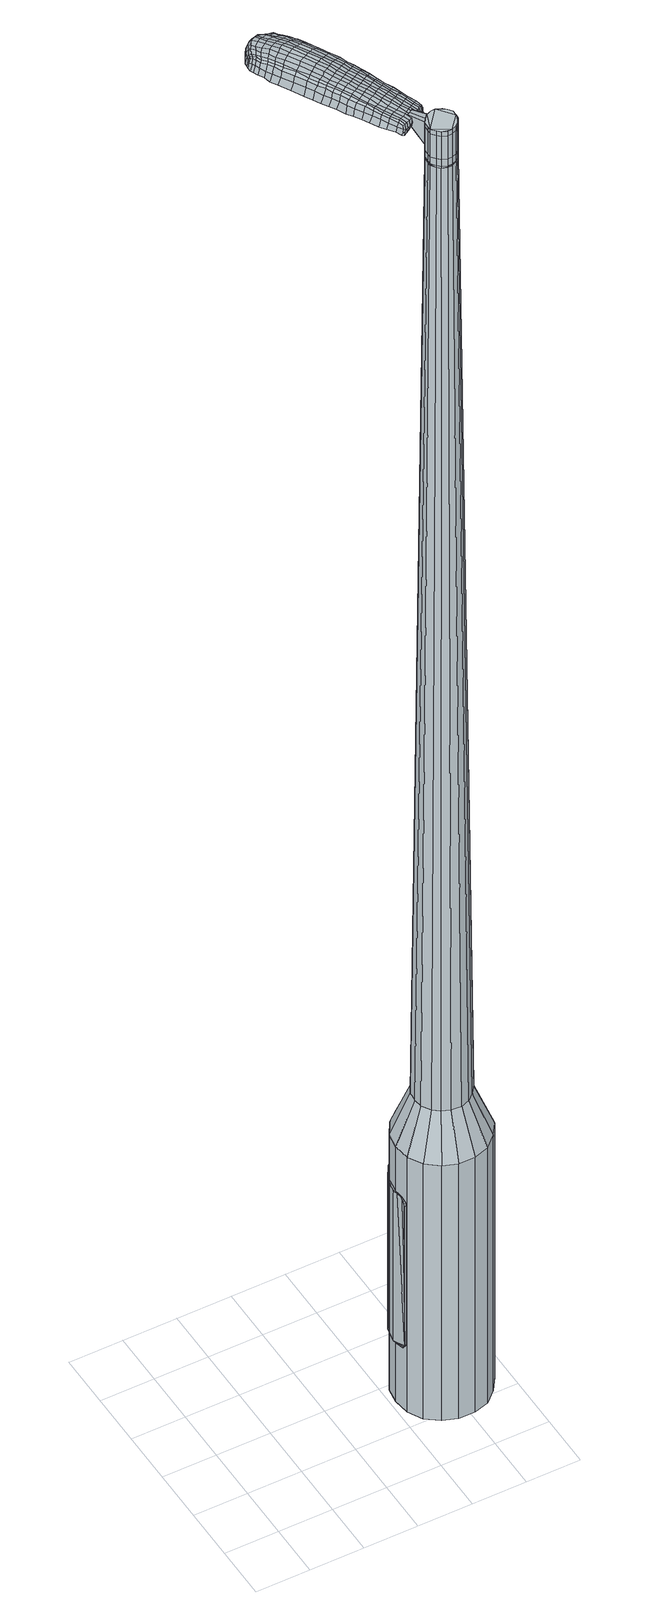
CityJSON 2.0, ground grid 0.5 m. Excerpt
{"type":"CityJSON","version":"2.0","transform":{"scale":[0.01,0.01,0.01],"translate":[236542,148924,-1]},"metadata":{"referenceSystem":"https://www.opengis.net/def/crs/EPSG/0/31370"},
"CityObjects":{
"object1":{"type":"GenericCityObject","attributes":{"cluster":78,"mean_distance_to_centroid":0.356,"new_centroid_x":236543.99,"new_centroid_y":148924.8,"mean_distance_to_camera":9.38,"H1":9.76,"H2":8.9,"Z_final":110.51,"cluster2":10,"proj_x":236550.42,"proj_y":148921.16,"id_line":52794,"bearing_l":209.55,"distance":7.38,"orientation":"right","G_obj":119.55},"geometry":[{"type":"MultiSurface","lod":"2","boundaries":[[[0,1,2,3]],[[1,4,5,2]],[[4,6,7,5]],[[6,8,9,7]],[[8,10,11,9]],[[10,12,13,11]],[[12,14,15,13]],[[14,16,17,15]],[[16,18,19,17]],[[18,20,21,19]],[[20,22,23,21]],[[22,24,25,23]],[[24,26,27,25]],[[26,28,29,27]],[[28,30,31,29]],[[30,32,33,31]],[[32,34,35,33]],[[34,0,3,35]],[[36,37,38,39]],[[38,40,41,42]],[[41,43,42]],[[42,44,45,46]],[[45,47,46]],[[46,48,49,50]],[[49,51,50]],[[42,46,50,38]],[[50,52,39,38]],[[53,36,39]],[[2,5,7,35]],[[7,9,11,15]],[[11,13,15]],[[15,17,19,23]],[[19,21,23]],[[23,25,27,31]],[[27,29,31]],[[15,23,31,7]],[[31,33,35,7]],[[3,2,35]],[[1,0,54,55]],[[0,34,56,54]],[[34,32,57,56]],[[32,30,58,57]],[[30,28,59,58]],[[28,26,60,59]],[[26,24,61,60]],[[24,22,62,61]],[[22,20,63,62]],[[20,18,64,63]],[[18,16,65,64]],[[16,14,66,65]],[[14,12,67,66]],[[12,10,68,67]],[[10,8,69,68]],[[8,6,70,69]],[[6,4,71,70]],[[4,1,55,71]],[[55,54,72,73]],[[54,56,74,72]],[[56,57,75,74]],[[57,58,76,75]],[[58,59,77,76]],[[59,60,78,77]],[[60,61,79,78]],[[61,62,80,79]],[[62,63,81,80]],[[63,64,82,81]],[[64,65,83,82]],[[65,66,84,83]],[[66,67,85,84]],[[67,68,86,85]],[[68,69,87,86]],[[69,70,88,87]],[[70,71,89,88]],[[71,55,73,89]],[[90,91,92,93]],[[74,94,91,90]],[[95,96,94,74]],[[76,97,96,95]],[[98,99,97,76]],[[78,100,99,98]],[[79,101,100,78]],[[102,103,101,79]],[[104,105,103,102]],[[106,107,105,104]],[[83,108,107,106]],[[109,110,108,83]],[[85,111,110,109]],[[112,113,111,85]],[[114,115,113,112]],[[116,117,115,114]],[[118,119,117,116]],[[93,92,119,118]],[[120,121,122,123]],[[124,120,123,125]],[[126,124,125,127]],[[128,126,127,129]],[[130,128,129,131]],[[132,130,131,133]],[[134,132,133,135]],[[136,134,135,137]],[[138,136,137,139]],[[140,138,139,141]],[[142,140,141,143]],[[144,142,143,145]],[[146,144,145,147]],[[148,146,147,149]],[[150,148,149,151]],[[152,150,151,153]],[[73,72,90,93]],[[72,74,90]],[[75,95,74]],[[75,76,95]],[[77,98,76]],[[77,78,98]],[[80,102,79]],[[80,81,104,102]],[[81,82,106,104]],[[82,83,106]],[[84,109,83]],[[84,85,109]],[[86,112,85]],[[86,87,114,112]],[[87,88,116,114]],[[88,89,118,116]],[[89,73,93,118]],[[154,155,92,91]],[[155,156,119,92]],[[156,157,117,119]],[[157,158,115,117]],[[158,159,113,115]],[[159,111,113]],[[160,110,111]],[[160,108,110]],[[161,107,108]],[[161,162,105,107]],[[162,163,103,105]],[[163,101,103]],[[164,99,100]],[[164,97,99]],[[165,96,97]],[[165,94,96]],[[154,91,94]],[[39,52,152,166]],[[155,154,167,153]],[[53,39,166,121]],[[154,94,122,167]],[[36,53,121,120]],[[94,165,123,122]],[[37,36,120,124]],[[165,97,125,123]],[[38,37,124,126]],[[97,164,127,125]],[[40,38,126,128]],[[164,100,129,127]],[[41,40,128,130]],[[100,101,131,129]],[[43,41,130,132]],[[101,163,133,131]],[[42,43,132,134]],[[163,162,135,133]],[[44,42,134,136]],[[162,161,137,135]],[[45,44,136,138]],[[161,108,139,137]],[[47,45,138,140]],[[108,160,141,139]],[[46,47,140,142]],[[160,111,143,141]],[[48,46,142,144]],[[111,159,145,143]],[[49,48,144,146]],[[159,158,147,145]],[[51,49,146,148]],[[158,157,149,147]],[[50,51,148,150]],[[157,156,151,149]],[[52,50,150,152]],[[156,155,153,151]],[[152,153,168,169]],[[153,167,170,168]],[[167,122,171,170]],[[122,121,172,171]],[[121,166,173,172]],[[166,152,169,173]],[[174,175,176,177]],[[178,174,177,179]],[[174,178,180,181]],[[175,174,181,182]],[[183,184,185,186]],[[187,183,186,188]],[[183,187,189,190]],[[184,183,190,191]],[[192,193,194,195]],[[196,192,195,197]],[[192,196,198,199]],[[193,192,199,200]],[[201,202,203,204]],[[205,201,204,206]],[[201,205,207,208]],[[202,201,208,209]],[[210,211,212,213]],[[214,210,213,215]],[[210,214,216,217]],[[211,210,217,218]],[[219,220,221,222]],[[223,219,222,224]],[[219,223,225,226]],[[220,219,226,227]],[[228,229,230,231]],[[220,228,231,221]],[[228,220,227,232]],[[229,228,232,233]],[[234,235,236,237]],[[229,234,237,230]],[[234,229,233,238]],[[235,234,238,239]],[[240,178,179,241]],[[235,240,241,236]],[[240,235,239,242]],[[178,240,242,180]],[[243,244,245,246]],[[247,243,246,248]],[[243,247,249,250]],[[244,243,250,251]],[[252,253,254,255]],[[244,252,255,245]],[[252,244,251,256]],[[253,252,256,257]],[[258,259,260,261]],[[253,258,261,254]],[[258,253,257,262]],[[259,258,262,263]],[[264,265,266,267]],[[259,264,267,260]],[[264,259,263,268]],[[265,264,268,269]],[[270,175,182,271]],[[265,270,271,266]],[[270,265,269,272]],[[175,270,272,176]],[[273,274,275,276]],[[277,273,276,278]],[[273,277,279,280]],[[274,273,280,281]],[[282,283,284,285]],[[274,282,285,275]],[[282,274,281,286]],[[283,282,286,287]],[[288,289,290,291]],[[283,288,291,284]],[[288,283,287,292]],[[289,288,292,293]],[[294,187,188,295]],[[289,294,295,290]],[[294,289,293,296]],[[187,294,296,189]],[[297,298,299,300]],[[301,297,300,302]],[[297,301,303,304]],[[298,297,304,305]],[[306,307,308,309]],[[298,306,309,299]],[[306,298,305,310]],[[307,306,310,311]],[[312,313,314,315]],[[307,312,315,308]],[[312,307,311,316]],[[313,312,316,317]],[[318,319,320,321]],[[313,318,321,314]],[[318,313,317,322]],[[319,318,322,323]],[[324,184,191,325]],[[319,324,325,320]],[[324,319,323,326]],[[184,324,326,185]],[[327,213,212,328]],[[329,327,328,330]],[[327,329,331,332]],[[213,327,332,215]],[[333,329,330,334]],[[335,333,334,336]],[[333,335,337,338]],[[329,333,338,331]],[[339,335,336,340]],[[341,339,340,342]],[[339,341,343,344]],[[335,339,344,337]],[[345,341,342,346]],[[347,345,346,348]],[[345,347,349,350]],[[341,345,350,343]],[[351,347,348,352]],[[202,351,352,203]],[[351,202,209,353]],[[347,351,353,349]],[[354,355,200,199]],[[356,354,199,198]],[[354,356,357,358]],[[355,354,358,359]],[[360,361,359,358]],[[362,360,358,357]],[[360,362,363,364]],[[361,360,364,365]],[[366,367,365,364]],[[368,366,364,363]],[[366,368,369,370]],[[367,366,370,371]],[[372,373,371,370]],[[374,372,370,369]],[[372,374,207,205]],[[373,372,205,206]],[[375,376,377,378]],[[277,375,378,279]],[[375,277,278,379]],[[376,375,379,380]],[[381,196,197,382]],[[376,381,382,377]],[[381,376,380,383]],[[196,381,383,198]],[[384,385,386,387]],[[223,384,387,225]],[[384,223,224,388]],[[385,384,388,389]],[[390,391,392,393]],[[385,390,393,386]],[[390,385,389,394]],[[391,390,394,395]],[[396,193,200,397]],[[391,396,397,392]],[[396,391,395,398]],[[193,396,398,194]],[[399,400,401,402]],[[181,399,402,182]],[[399,181,180,403]],[[400,399,403,404]],[[405,406,407,408]],[[400,405,408,401]],[[405,400,404,409]],[[406,405,409,410]],[[411,204,203,412]],[[406,411,412,407]],[[411,406,410,413]],[[204,411,413,206]],[[414,415,416,417]],[[186,414,417,188]],[[414,186,185,418]],[[415,414,418,419]],[[420,208,207,421]],[[415,420,421,416]],[[420,415,419,422]],[[208,420,422,209]],[[423,424,425,426]],[[301,423,426,303]],[[423,301,302,427]],[[424,423,427,428]],[[429,214,215,430]],[[424,429,430,425]],[[429,424,428,431]],[[214,429,431,216]],[[432,433,434,435]],[[247,432,435,249]],[[432,247,248,436]],[[433,432,436,437]],[[438,439,440,441]],[[433,438,441,434]],[[438,433,437,442]],[[439,438,442,443]],[[444,211,218,445]],[[439,444,445,440]],[[444,439,443,446]],[[211,444,446,212]],[[447,448,437,436]],[[246,447,436,248]],[[447,246,245,449]],[[448,447,449,450]],[[451,452,443,442]],[[448,451,442,437]],[[451,448,450,453]],[[452,451,453,454]],[[455,328,212,446]],[[452,455,446,443]],[[455,452,454,456]],[[328,455,456,330]],[[457,458,459,460]],[[304,457,460,305]],[[457,304,303,426]],[[458,457,426,425]],[[461,332,331,462]],[[458,461,462,459]],[[461,458,425,430]],[[332,461,430,215]],[[463,464,450,449]],[[255,463,449,245]],[[463,255,254,465]],[[464,463,465,466]],[[467,468,454,453]],[[464,467,453,450]],[[467,464,466,469]],[[468,467,469,470]],[[471,334,330,456]],[[468,471,456,454]],[[471,468,470,472]],[[334,471,472,336]],[[473,474,475,476]],[[310,473,476,311]],[[473,310,305,460]],[[474,473,460,459]],[[477,338,337,478]],[[474,477,478,475]],[[477,474,459,462]],[[338,477,462,331]],[[479,480,466,465]],[[261,479,465,254]],[[479,261,260,481]],[[480,479,481,482]],[[483,484,470,469]],[[480,483,469,466]],[[483,480,482,485]],[[484,483,485,486]],[[487,340,336,472]],[[484,487,472,470]],[[487,484,486,488]],[[340,487,488,342]],[[489,490,491,492]],[[316,489,492,317]],[[489,316,311,476]],[[490,489,476,475]],[[493,344,343,494]],[[490,493,494,491]],[[493,490,475,478]],[[344,493,478,337]],[[495,496,482,481]],[[267,495,481,260]],[[495,267,266,497]],[[496,495,497,498]],[[499,500,486,485]],[[496,499,485,482]],[[499,496,498,501]],[[500,499,501,502]],[[503,346,342,488]],[[500,503,488,486]],[[503,500,502,504]],[[346,503,504,348]],[[505,506,507,508]],[[322,505,508,323]],[[505,322,317,492]],[[506,505,492,491]],[[509,350,349,510]],[[506,509,510,507]],[[509,506,491,494]],[[350,509,494,343]],[[511,512,498,497]],[[271,511,497,266]],[[511,271,182,402]],[[512,511,402,401]],[[513,514,502,501]],[[512,513,501,498]],[[513,512,401,408]],[[514,513,408,407]],[[515,352,348,504]],[[514,515,504,502]],[[515,514,407,412]],[[352,515,412,203]],[[516,517,419,418]],[[326,516,418,185]],[[516,326,323,508]],[[517,516,508,507]],[[518,353,209,422]],[[517,518,422,419]],[[518,517,507,510]],[[353,518,510,349]],[[519,520,380,379]],[[276,519,379,278]],[[519,276,275,521]],[[520,519,521,522]],[[523,356,198,383]],[[520,523,383,380]],[[523,520,522,524]],[[356,523,524,357]],[[525,526,527,528]],[[226,525,528,227]],[[525,226,225,387]],[[526,525,387,386]],[[529,530,531,532]],[[526,529,532,527]],[[529,526,386,393]],[[530,529,393,392]],[[533,355,359,534]],[[530,533,534,531]],[[533,530,392,397]],[[355,533,397,200]],[[535,536,522,521]],[[285,535,521,275]],[[535,285,284,537]],[[536,535,537,538]],[[539,362,357,524]],[[536,539,524,522]],[[539,536,538,540]],[[362,539,540,363]],[[541,542,543,544]],[[232,541,544,233]],[[541,232,227,528]],[[542,541,528,527]],[[545,546,547,548]],[[542,545,548,543]],[[545,542,527,532]],[[546,545,532,531]],[[549,361,365,550]],[[546,549,550,547]],[[549,546,531,534]],[[361,549,534,359]],[[551,552,538,537]],[[291,551,537,284]],[[551,291,290,553]],[[552,551,553,554]],[[555,368,363,540]],[[552,555,540,538]],[[555,552,554,556]],[[368,555,556,369]],[[557,558,559,560]],[[238,557,560,239]],[[557,238,233,544]],[[558,557,544,543]],[[561,562,563,564]],[[558,561,564,559]],[[561,558,543,548]],[[562,561,548,547]],[[565,367,371,566]],[[562,565,566,563]],[[565,562,547,550]],[[367,565,550,365]],[[567,568,554,553]],[[295,567,553,290]],[[567,295,188,417]],[[568,567,417,416]],[[569,374,369,556]],[[568,569,556,554]],[[569,568,416,421]],[[374,569,421,207]],[[570,571,404,403]],[[242,570,403,180]],[[570,242,239,560]],[[571,570,560,559]],[[572,573,410,409]],[[571,572,409,404]],[[572,571,559,564]],[[573,572,564,563]],[[574,373,206,413]],[[573,574,413,410]],[[574,573,563,566]],[[373,574,566,371]],[[575,576,577,578]],[[578,577,579,580]],[[581,579,577,582]],[[582,577,576,583]],[[584,585,586,587]],[[587,586,588,589]],[[590,588,586,591]],[[591,586,585,592]],[[593,594,595,596]],[[596,595,597,598]],[[599,597,595,600]],[[600,595,594,601]],[[602,603,604,605]],[[605,604,606,607]],[[608,606,604,609]],[[609,604,603,610]],[[611,612,613,614]],[[614,613,615,616]],[[617,615,613,618]],[[618,613,612,619]],[[620,621,622,623]],[[623,622,624,625]],[[626,624,622,627]],[[627,622,621,628]],[[629,630,631,632]],[[632,631,621,620]],[[628,621,631,633]],[[633,631,630,634]],[[635,636,637,638]],[[638,637,630,629]],[[634,630,637,639]],[[639,637,636,640]],[[580,579,641,642]],[[642,641,636,635]],[[640,636,641,643]],[[643,641,579,581]],[[644,645,646,647]],[[647,646,648,649]],[[650,648,646,651]],[[651,646,645,652]],[[653,654,655,656]],[[656,655,645,644]],[[652,645,655,657]],[[657,655,654,658]],[[659,660,661,662]],[[662,661,654,653]],[[658,654,661,663]],[[663,661,660,664]],[[665,666,667,668]],[[668,667,660,659]],[[664,660,667,669]],[[669,667,666,670]],[[583,576,671,672]],[[672,671,666,665]],[[670,666,671,673]],[[673,671,576,575]],[[674,675,676,677]],[[677,676,678,679]],[[680,678,676,681]],[[681,676,675,682]],[[683,684,685,686]],[[686,685,675,674]],[[682,675,685,687]],[[687,685,684,688]],[[689,690,691,692]],[[692,691,684,683]],[[688,684,691,693]],[[693,691,690,694]],[[589,588,695,696]],[[696,695,690,689]],[[694,690,695,697]],[[697,695,588,590]],[[698,699,700,701]],[[701,700,702,703]],[[704,702,700,705]],[[705,700,699,706]],[[707,708,709,710]],[[710,709,699,698]],[[706,699,709,711]],[[711,709,708,712]],[[713,714,715,716]],[[716,715,708,707]],[[712,708,715,717]],[[717,715,714,718]],[[719,720,721,722]],[[722,721,714,713]],[[718,714,721,723]],[[723,721,720,724]],[[592,585,725,726]],[[726,725,720,719]],[[724,720,725,727]],[[727,725,585,584]],[[611,614,728,729]],[[729,728,730,731]],[[732,730,728,172]],[[172,728,614,616]],[[731,730,733,734]],[[734,733,735,736]],[[737,735,733,738]],[[738,733,730,732]],[[736,735,739,740]],[[740,739,741,742]],[[743,741,739,744]],[[744,739,735,737]],[[742,741,745,746]],[[746,745,747,748]],[[749,747,745,750]],[[750,745,741,743]],[[748,747,751,752]],[[752,751,603,602]],[[610,603,751,753]],[[753,751,747,749]],[[601,754,755,600]],[[600,755,756,599]],[[757,756,755,758]],[[758,755,754,759]],[[759,760,761,758]],[[758,761,762,757]],[[763,762,761,764]],[[764,761,760,765]],[[765,766,767,764]],[[764,767,768,763]],[[769,768,767,770]],[[770,767,766,771]],[[771,772,773,770]],[[770,773,774,769]],[[608,774,773,606]],[[606,773,772,607]],[[775,776,777,778]],[[778,777,678,680]],[[679,678,777,779]],[[779,777,776,780]],[[598,597,781,782]],[[782,781,776,775]],[[780,776,781,783]],[[783,781,597,599]],[[784,785,786,787]],[[787,786,624,626]],[[625,624,786,788]],[[788,786,785,789]],[[790,791,792,793]],[[793,792,785,784]],[[789,785,792,794]],[[794,792,791,795]],[[601,594,796,797]],[[797,796,791,790]],[[795,791,796,798]],[[798,796,594,593]],[[799,800,801,802]],[[802,801,582,583]],[[581,582,801,803]],[[803,801,800,804]],[[805,806,807,808]],[[808,807,800,799]],[[804,800,807,809]],[[809,807,806,810]],[[602,605,811,812]],[[812,811,806,805]],[[810,806,811,813]],[[813,811,605,607]],[[814,815,816,817]],[[817,816,587,589]],[[584,587,816,818]],[[818,816,815,819]],[[608,609,820,821]],[[821,820,815,814]],[[819,815,820,822]],[[822,820,609,610]],[[823,824,825,826]],[[826,825,702,704]],[[703,702,825,827]],[[827,825,824,828]],[[616,615,829,830]],[[830,829,824,823]],[[828,824,829,831]],[[831,829,615,617]],[[832,833,834,835]],[[835,834,648,650]],[[649,648,834,836]],[[836,834,833,837]],[[838,839,840,841]],[[841,840,833,832]],[[837,833,840,842]],[[842,840,839,843]],[[619,612,844,845]],[[845,844,839,838]],[[843,839,844,846]],[[846,844,612,611]],[[837,847,836]],[[836,847,647,649]],[[644,647,847,848]],[[848,847,849]],[[843,850,851,842]],[[842,851,847,837]],[[849,847,851,852]],[[852,851,850,853]],[[611,729,854,846]],[[846,854,850,843]],[[853,850,854,855]],[[855,854,729,731]],[[856,857,858,859]],[[859,858,705,706]],[[704,705,858,826]],[[826,858,857,823]],[[732,172,860,861]],[[861,860,857,856]],[[823,857,860,830]],[[830,860,172,616]],[[849,862,863,848]],[[848,863,656,644]],[[653,656,863,864]],[[863,862,864]],[[853,865,866,852]],[[852,866,862,849]],[[864,862,866,867]],[[867,866,865,868]],[[731,734,869,855]],[[855,869,865,853]],[[868,865,869,870]],[[870,869,734,736]],[[871,872,873,874]],[[874,873,711,712]],[[706,711,873,859]],[[859,873,872,856]],[[737,738,875,876]],[[876,875,872,871]],[[856,872,875,861]],[[861,875,738,732]],[[877,878,864]],[[864,878,662,653]],[[659,662,878,879]],[[879,878,877,880]],[[868,881,882,867]],[[867,882,877,864]],[[880,877,882,883]],[[883,882,881,884]],[[736,740,885,870]],[[870,885,881,868]],[[884,881,885,886]],[[886,885,740,742]],[[887,888,889,890]],[[890,889,717,718]],[[712,717,889,874]],[[874,889,888,871]],[[743,744,891,892]],[[892,891,888,887]],[[871,888,891,876]],[[876,891,744,737]],[[880,893,894,879]],[[879,894,668,659]],[[665,668,894,895]],[[895,894,893,896]],[[884,897,898,883]],[[883,898,893,880]],[[896,893,898,899]],[[899,898,897,900]],[[742,746,901,886]],[[886,901,897,884]],[[900,897,901,902]],[[902,901,746,748]],[[903,904,905,906]],[[906,905,723,724]],[[718,723,905,890]],[[890,905,904,887]],[[749,750,907,908]],[[908,907,904,903]],[[887,904,907,892]],[[892,907,750,743]],[[896,909,910,895]],[[895,910,672,665]],[[583,672,910,802]],[[802,910,909,799]],[[900,911,912,899]],[[899,912,909,896]],[[799,909,912,808]],[[808,912,911,805]],[[748,752,913,902]],[[902,913,911,900]],[[805,911,913,812]],[[812,913,752,602]],[[819,914,915,818]],[[818,915,727,584]],[[724,727,915,906]],[[906,915,914,903]],[[610,753,916,822]],[[822,916,914,819]],[[903,914,916,908]],[[908,916,753,749]],[[780,917,918,779]],[[779,918,677,679]],[[674,677,918,919]],[[919,918,917,920]],[[599,756,921,783]],[[783,921,917,780]],[[920,917,921,922]],[[922,921,756,757]],[[923,924,925,926]],[[926,925,627,628]],[[626,627,925,787]],[[787,925,924,784]],[[927,928,929,930]],[[930,929,924,923]],[[784,924,929,793]],[[793,929,928,790]],[[759,754,931,932]],[[932,931,928,927]],[[790,928,931,797]],[[797,931,754,601]],[[920,933,934,919]],[[919,934,686,674]],[[683,686,934,935]],[[935,934,933,936]],[[757,762,937,922]],[[922,937,933,920]],[[936,933,937,938]],[[938,937,762,763]],[[939,940,941,942]],[[942,941,633,634]],[[628,633,941,926]],[[926,941,940,923]],[[943,944,945,946]],[[946,945,940,939]],[[923,940,945,930]],[[930,945,944,927]],[[765,760,947,948]],[[948,947,944,943]],[[927,944,947,932]],[[932,947,760,759]],[[936,949,950,935]],[[935,950,692,683]],[[689,692,950,951]],[[951,950,949,952]],[[763,768,953,938]],[[938,953,949,936]],[[952,949,953,954]],[[954,953,768,769]],[[955,956,957,958]],[[958,957,639,640]],[[634,639,957,942]],[[942,957,956,939]],[[959,960,961,962]],[[962,961,956,955]],[[939,956,961,946]],[[946,961,960,943]],[[771,766,963,964]],[[964,963,960,959]],[[943,960,963,948]],[[948,963,766,765]],[[952,965,966,951]],[[951,966,696,689]],[[589,696,966,817]],[[817,966,965,814]],[[769,774,967,954]],[[954,967,965,952]],[[814,965,967,821]],[[821,967,774,608]],[[804,968,969,803]],[[803,969,643,581]],[[640,643,969,958]],[[958,969,968,955]],[[810,970,971,809]],[[809,971,968,804]],[[955,968,971,962]],[[962,971,970,959]],[[607,772,972,813]],[[813,972,970,810]],[[959,970,972,964]],[[964,972,772,771]],[[575,578,177,176]],[[578,580,179,177]],[[590,591,190,189]],[[591,592,191,190]],[[593,596,195,194]],[[596,598,197,195]],[[617,618,217,216]],[[618,619,218,217]],[[620,623,222,221]],[[623,625,224,222]],[[629,632,231,230]],[[632,620,221,231]],[[635,638,237,236]],[[638,629,230,237]],[[580,642,241,179]],[[642,635,236,241]],[[650,651,250,249]],[[651,652,251,250]],[[652,657,256,251]],[[657,658,257,256]],[[658,663,262,257]],[[663,664,263,262]],[[664,669,268,263]],[[669,670,269,268]],[[670,673,272,269]],[[673,575,176,272]],[[680,681,280,279]],[[681,682,281,280]],[[682,687,286,281]],[[687,688,287,286]],[[688,693,292,287]],[[693,694,293,292]],[[694,697,296,293]],[[697,590,189,296]],[[698,701,300,299]],[[701,703,302,300]],[[707,710,309,308]],[[710,698,299,309]],[[713,716,315,314]],[[716,707,308,315]],[[719,722,321,320]],[[722,713,314,321]],[[592,726,325,191]],[[726,719,320,325]],[[775,778,378,377]],[[778,680,279,378]],[[598,782,382,197]],[[782,775,377,382]],[[625,788,388,224]],[[788,789,389,388]],[[789,794,394,389]],[[794,795,395,394]],[[795,798,398,395]],[[798,593,194,398]],[[703,827,427,302]],[[827,828,428,427]],[[828,831,431,428]],[[831,617,216,431]],[[832,835,435,434]],[[835,650,249,435]],[[838,841,441,440]],[[841,832,434,441]],[[619,845,445,218]],[[845,838,440,445]],[[973,974,975,976]],[[977,978,976,975]],[[979,980,981,982]],[[983,984,985,986]],[[974,987,988,975]],[[989,977,975,988]],[[990,979,982,991]],[[992,993,984,983]],[[987,994,995,988]],[[995,996,989,988]],[[997,990,991,998]],[[999,993,992,1000]],[[994,1001,1002,995]],[[1002,1003,996,995]],[[1004,997,998,1005]],[[1006,999,1000,1007]],[[1008,1009,1010,1011]],[[1012,1013,1009,1008]],[[1012,1014,1015,1013]],[[1014,1016,1017,1015]],[[1018,1019,1020,1021]],[[1022,1023,1019,1018]],[[1024,1025,1023,1022]],[[1026,1027,1025,1024]],[[1021,1010,1009,1018]],[[1018,1009,1013,1022]],[[1013,1015,1024,1022]],[[1015,1017,1026,1024]],[[982,981,978,977]],[[991,982,977,989]],[[996,998,991,989]],[[1003,1005,998,996]],[[983,986,980,979]],[[992,983,979,990]],[[1000,992,990,997]],[[1007,1000,997,1004]],[[984,1008,1011,985]],[[993,1012,1008,984]],[[1014,1012,993,999]],[[1016,1014,999,1006]],[[1028,1029,1030,1031]],[[1030,1032,1033,1034]],[[1030,1034,1035,1036]],[[1030,1036,1031]],[[1037,1028,1031,1038]],[[1039,1038,1031,1040]],[[1041,1040,1031]],[[1042,1030,1029,1043]],[[1044,1042,1043,1045]],[[1046,1044,1045,1047]],[[1048,1046,1047,1049]],[[1050,1048,1049,1051]],[[1051,1052,1053,1054]],[[1051,1054,1055,1056]],[[1051,1056,1057,1058]],[[1057,1059,1060,1061]],[[1057,1061,1062,1063]],[[1057,1063,1058]],[[1051,1058,1050]],[[1064,1065,1029,1028]],[[1066,1067,1032,1030]],[[1068,1069,1041,1031]],[[1065,1070,1043,1029]],[[1071,1066,1030,1042]],[[1070,1072,1045,1043]],[[1073,1071,1042,1044]],[[1072,1074,1047,1045]],[[1075,1073,1044,1046]],[[1074,1076,1049,1047]],[[1077,1075,1046,1048]],[[1076,1078,1051,1049]],[[1079,1077,1048,1050]],[[1078,1080,1052,1051]],[[1081,1082,1059,1057]],[[1083,1079,1050,1058]],[[1053,1052,1080,1084]],[[1054,1053,1084,1085]],[[1055,1054,1085,1086]],[[1056,1055,1086,1087]],[[1057,1056,1087,1081]],[[1088,1064,1028,1037]],[[1089,1088,1037,1038]],[[1090,1089,1038,1039]],[[1091,1090,1039,1040]],[[1069,1091,1040,1041]],[[1033,1032,1067,1092]],[[1060,1059,1082,1093]],[[1034,1033,1092,1094]],[[1035,1034,1094,1095]],[[1036,1035,1095,1096]],[[1031,1036,1096,1068]],[[1061,1060,1093,1097]],[[1062,1061,1097,1098]],[[1063,1062,1098,1099]],[[1058,1063,1099,1083]]]}]}
},
"vertices":[
[176,117,384],[190,122,384],[190,122,96],[176,117,96],[205,122,384],[205,122,96],[218,117,384],[218,117,96],[230,107,384],[230,107,96],[237,94,384],[237,94,96],[239,80,384],[239,80,96],[237,65,384],[237,65,96],[229,53,384],[229,53,96],[218,43,384],[218,43,96],[204,39,384],[204,39,96],[189,39,384],[189,39,96],[176,44,384],[176,44,96],[164,53,384],[164,53,96],[157,66,384],[157,66,96],[155,81,384],[155,81,96],[157,95,384],[157,95,96],[165,108,384],[165,108,96],[184,85,1524],[184,80,1524],[184,76,1524],[190,92,1524],[187,72,1524],[190,69,1524],[199,67,1524],[195,67,1524],[204,69,1524],[207,72,1524],[210,80,1524],[210,76,1524],[210,85,1524],[207,89,1524],[199,94,1524],[204,92,1524],[195,94,1524],[187,89,1524],[185,102,429],[193,105,429],[178,97,429],[173,89,429],[172,80,429],[173,72,429],[178,64,429],[184,59,429],[192,56,429],[201,55,429],[209,58,429],[216,64,429],[221,71,429],[222,80,429],[221,89,429],[216,96,429],[210,102,429],[202,105,429],[190,92,1483],[195,94,1483],[187,89,1483],[184,85,1483],[184,80,1483],[184,76,1483],[187,72,1483],[190,69,1483],[195,67,1483],[199,67,1483],[204,69,1483],[207,72,1483],[210,76,1483],[210,80,1483],[210,85,1483],[207,89,1483],[204,92,1483],[199,94,1483],[191,91,1483],[191,91,1485],[195,93,1485],[195,93,1483],[187,89,1485],[185,85,1483],[185,85,1485],[184,80,1485],[185,76,1483],[185,76,1485],[187,72,1485],[190,69,1485],[195,68,1483],[195,68,1485],[199,68,1483],[199,68,1485],[203,69,1483],[203,69,1485],[207,72,1485],[209,76,1483],[209,76,1485],[210,80,1485],[209,85,1483],[209,85,1485],[207,88,1483],[207,88,1485],[204,91,1483],[204,91,1485],[199,93,1483],[199,93,1485],[184,85,1519],[187,89,1519],[187,89,1493],[184,85,1493],[184,80,1519],[184,80,1493],[184,76,1519],[184,76,1493],[187,72,1519],[187,72,1493],[190,69,1519],[190,69,1493],[195,67,1519],[195,67,1493],[199,67,1519],[199,67,1493],[204,69,1519],[204,69,1493],[207,72,1519],[207,72,1493],[210,76,1519],[210,76,1493],[210,80,1519],[210,80,1493],[210,85,1519],[210,85,1493],[207,89,1519],[207,89,1493],[204,92,1519],[204,92,1493],[199,94,1519],[199,94,1493],[195,94,1519],[195,94,1493],[190,92,1485],[195,94,1485],[199,94,1485],[204,92,1485],[207,89,1485],[210,85,1485],[210,76,1485],[204,69,1485],[199,67,1485],[195,67,1485],[184,76,1485],[184,85,1485],[190,92,1519],[190,92,1493],[184,110,1513],[184,110,1518],[181,108,1513],[178,107,1513],[178,107,1518],[181,108,1518],[162,182,1519],[165,176,1518],[166,178,1509],[162,184,1510],[158,190,1519],[158,192,1510],[157,188,1526],[161,181,1525],[164,174,1525],[128,164,1519],[132,157,1518],[134,157,1525],[130,163,1525],[124,171,1519],[125,171,1526],[122,171,1510],[126,164,1510],[130,158,1509],[107,236,1519],[110,238,1519],[110,239,1513],[107,237,1513],[104,233,1519],[104,234,1513],[105,232,1524],[108,235,1524],[111,236,1524],[144,172,1530],[147,165,1529],[150,167,1529],[147,173,1530],[139,180,1531],[142,181,1531],[136,178,1530],[140,170,1530],[144,163,1529],[184,101,1512],[186,103,1512],[185,104,1517],[183,103,1517],[181,100,1512],[181,101,1517],[180,101,1506],[183,102,1506],[186,104,1506],[131,233,1519],[133,231,1519],[134,232,1512],[132,235,1512],[130,235,1518],[130,236,1512],[129,234,1522],[130,232,1523],[132,230,1524],[136,227,1519],[139,222,1519],[140,224,1512],[137,228,1512],[135,226,1524],[138,221,1525],[142,217,1519],[146,210,1519],[147,212,1511],[143,219,1511],[142,216,1526],[146,209,1526],[152,200,1519],[153,202,1510],[151,199,1526],[194,116,1513],[191,123,1513],[190,122,1518],[194,115,1517],[197,111,1512],[195,111,1516],[197,112,1506],[195,117,1507],[192,124,1507],[188,130,1514],[184,136,1515],[184,135,1520],[187,128,1519],[188,131,1507],[185,138,1507],[181,143,1515],[178,150,1516],[177,148,1522],[180,142,1521],[182,145,1508],[179,152,1508],[175,156,1517],[171,163,1517],[170,161,1524],[174,155,1523],[175,158,1508],[172,165,1509],[168,170,1518],[167,168,1524],[169,171,1509],[100,216,1519],[101,213,1519],[102,214,1524],[101,217,1523],[99,219,1518],[100,219,1522],[98,219,1512],[98,216,1512],[99,213,1512],[103,209,1519],[105,203,1519],[107,204,1525],[104,209,1524],[101,209,1512],[104,204,1512],[108,198,1519],[112,191,1519],[113,191,1526],[110,198,1526],[106,198,1511],[110,192,1511],[118,181,1519],[119,181,1526],[116,182,1510],[168,101,1513],[164,108,1513],[162,108,1507],[167,102,1507],[171,97,1512],[170,97,1506],[171,98,1516],[169,101,1517],[165,108,1518],[160,114,1514],[156,120,1515],[154,121,1507],[158,114,1507],[161,114,1519],[157,120,1520],[152,127,1515],[147,133,1516],[146,133,1508],[150,127,1508],[153,127,1521],[149,133,1522],[143,139,1517],[140,145,1517],[138,146,1509],[142,139,1508],[145,139,1523],[141,145,1524],[136,151,1518],[134,152,1509],[137,151,1524],[180,107,1519],[183,109,1519],[177,114,1520],[179,115,1520],[174,112,1520],[178,106,1519],[173,120,1522],[175,122,1522],[169,127,1523],[172,128,1523],[167,125,1523],[170,119,1521],[166,133,1524],[168,135,1524],[162,140,1525],[165,141,1525],[159,138,1525],[163,132,1524],[158,146,1526],[161,147,1526],[155,152,1527],[157,154,1527],[152,151,1527],[155,144,1526],[151,159,1528],[154,160,1528],[148,157,1528],[109,232,1527],[113,234,1527],[106,229,1526],[108,225,1527],[112,228,1528],[115,230,1528],[115,222,1529],[118,224,1529],[111,220,1528],[115,214,1530],[118,216,1530],[122,218,1530],[122,210,1531],[125,212,1531],[119,207,1530],[123,200,1531],[126,202,1531],[130,204,1531],[133,191,1531],[136,192,1531],[129,189,1531],[99,221,1518],[100,224,1519],[98,224,1513],[98,221,1513],[100,220,1523],[101,223,1523],[102,229,1519],[101,229,1513],[103,227,1524],[128,236,1518],[125,237,1518],[125,236,1523],[128,235,1523],[128,238,1513],[125,239,1513],[122,239,1519],[118,239,1519],[118,238,1524],[122,237,1523],[122,240,1513],[117,240,1513],[114,239,1519],[115,237,1524],[114,240,1513],[160,180,1528],[158,179,1528],[161,173,1528],[163,173,1527],[156,187,1528],[154,187,1529],[155,178,1529],[152,176,1530],[156,170,1529],[159,171,1528],[151,186,1529],[148,184,1530],[149,175,1530],[153,168,1529],[145,183,1531],[131,164,1528],[133,165,1529],[129,173,1529],[127,171,1528],[135,158,1527],[137,159,1528],[137,167,1529],[132,175,1530],[140,161,1528],[173,96,1512],[175,97,1512],[175,98,1517],[173,97,1517],[172,96,1506],[174,97,1506],[178,98,1512],[178,99,1517],[177,99,1506],[196,109,1512],[195,108,1512],[195,109,1506],[197,110,1506],[195,109,1517],[194,109,1517],[193,107,1512],[191,105,1512],[191,106,1506],[193,108,1506],[192,108,1517],[190,106,1517],[188,104,1512],[188,105,1506],[188,105,1517],[193,114,1519],[191,113,1519],[189,121,1520],[188,120,1520],[189,112,1519],[187,111,1519],[186,119,1520],[184,118,1520],[185,110,1519],[181,116,1520],[170,102,1519],[172,103,1519],[168,109,1520],[166,108,1520],[175,104,1519],[171,111,1520],[186,128,1521],[185,127,1521],[183,134,1522],[181,133,1522],[182,126,1521],[180,124,1521],[179,132,1522],[177,131,1523],[178,123,1522],[174,129,1523],[162,114,1521],[164,115,1521],[160,122,1522],[158,121,1522],[167,117,1521],[163,123,1522],[179,141,1523],[178,140,1523],[176,147,1524],[174,147,1524],[176,139,1523],[173,137,1524],[172,145,1525],[170,144,1525],[171,136,1524],[167,142,1525],[155,127,1523],[156,128,1523],[152,134,1524],[151,133,1524],[159,130,1524],[156,136,1525],[173,154,1525],[171,153,1525],[169,161,1526],[168,160,1526],[169,152,1526],[166,150,1526],[165,158,1527],[163,157,1527],[164,149,1526],[160,155,1527],[147,139,1525],[149,141,1525],[145,147,1526],[143,146,1526],[152,142,1526],[148,149,1527],[166,167,1527],[164,166,1527],[162,165,1527],[159,163,1528],[156,162,1528],[139,152,1527],[141,153,1527],[144,155,1528],[101,218,1525],[102,221,1525],[103,215,1526],[104,217,1526],[104,225,1526],[106,221,1527],[129,233,1525],[126,234,1525],[129,231,1526],[131,230,1525],[123,235,1525],[120,235,1526],[122,232,1527],[125,231,1526],[116,235,1526],[118,231,1527],[105,210,1526],[106,213,1527],[108,205,1527],[109,207,1528],[108,216,1528],[112,210,1529],[134,226,1526],[131,226,1527],[135,221,1528],[137,221,1527],[128,226,1527],[125,226,1528],[128,220,1529],[132,221,1528],[121,226,1528],[125,219,1530],[111,199,1528],[112,201,1529],[115,192,1528],[116,194,1529],[115,204,1529],[119,197,1530],[140,215,1528],[138,215,1528],[142,208,1529],[144,208,1528],[135,215,1529],[132,214,1530],[136,206,1530],[139,207,1530],[129,213,1530],[133,205,1531],[121,182,1529],[122,183,1529],[126,186,1530],[150,198,1528],[148,197,1529],[145,197,1530],[142,195,1530],[139,194,1531],[164,177,1509],[163,175,1518],[160,181,1518],[161,183,1509],[156,189,1519],[157,191,1510],[155,187,1525],[159,180,1525],[162,174,1525],[135,159,1525],[133,159,1518],[130,165,1518],[131,165,1525],[125,172,1519],[127,172,1525],[123,172,1510],[128,165,1509],[131,159,1509],[111,237,1513],[111,236,1519],[108,234,1519],[108,235,1513],[106,232,1519],[105,232,1513],[107,230,1524],[109,233,1524],[112,234,1524],[150,167,1528],[147,166,1528],[144,172,1529],[146,173,1529],[139,180,1529],[142,181,1529],[136,178,1529],[141,170,1529],[144,164,1528],[184,106,1516],[185,105,1512],[183,103,1512],[182,104,1516],[180,102,1512],[180,103,1516],[179,103,1506],[182,104,1506],[185,106,1506],[132,231,1512],[132,229,1519],[130,232,1518],[131,233,1512],[128,233,1518],[129,235,1512],[128,232,1522],[129,231,1523],[131,228,1523],[138,222,1512],[138,221,1519],[134,225,1519],[135,227,1512],[134,224,1524],[137,220,1525],[145,211,1511],[145,209,1519],[141,216,1519],[141,218,1511],[140,215,1525],[144,208,1526],[150,199,1519],[151,201,1510],[149,198,1526],[189,121,1518],[189,122,1513],[192,115,1513],[192,114,1517],[195,111,1512],[193,111,1515],[195,112,1506],[193,117,1506],[190,124,1507],[182,134,1520],[183,136,1514],[186,129,1514],[185,128,1519],[186,130,1507],[183,137,1507],[175,148,1522],[176,149,1516],[179,142,1515],[179,141,1521],[180,144,1508],[177,151,1508],[169,161,1523],[170,162,1517],[173,156,1516],[172,154,1522],[173,157,1508],[170,164,1508],[166,169,1517],[165,167,1524],[167,171,1509],[104,214,1523],[103,214,1519],[102,217,1518],[103,217,1523],[101,219,1518],[102,219,1522],[100,219,1512],[100,217,1512],[101,214,1512],[109,204,1525],[107,204,1519],[105,209,1519],[106,210,1524],[103,210,1512],[105,205,1512],[115,192,1526],[114,192,1519],[110,199,1519],[111,199,1525],[108,199,1511],[112,192,1511],[119,182,1519],[121,182,1526],[117,183,1510],[164,109,1507],[165,109,1513],[169,103,1513],[168,103,1506],[172,98,1512],[171,99,1506],[173,99,1515],[171,103,1517],[167,109,1518],[156,122,1507],[157,121,1514],[161,115,1514],[160,115,1507],[163,115,1519],[159,121,1520],[147,134,1508],[149,134,1516],[153,128,1515],[151,128,1508],[155,128,1521],[151,134,1522],[139,147,1508],[141,146,1517],[145,140,1516],[143,141,1508],[147,140,1522],[143,146,1523],[137,153,1517],[135,153,1509],[139,152,1524],[180,108,1518],[182,109,1518],[177,114,1519],[179,116,1519],[174,113,1519],[173,121,1520],[175,122,1520],[169,127,1521],[171,129,1521],[166,126,1521],[170,119,1520],[165,134,1523],[168,135,1523],[162,140,1524],[164,141,1524],[159,139,1524],[163,132,1523],[158,147,1525],[161,148,1525],[154,153,1526],[157,154,1526],[152,151,1526],[155,145,1525],[151,159,1527],[153,161,1527],[148,158,1527],[113,233,1526],[110,231,1526],[108,228,1525],[109,225,1526],[112,227,1526],[115,229,1526],[118,224,1528],[115,222,1528],[112,220,1527],[116,213,1528],[119,216,1529],[122,217,1529],[125,211,1530],[122,210,1530],[119,207,1529],[123,200,1530],[127,202,1530],[130,203,1530],[136,192,1530],[133,191,1530],[130,189,1530],[100,223,1513],[102,223,1518],[101,221,1518],[100,221,1512],[102,220,1523],[103,222,1523],[103,227,1519],[102,228,1513],[104,226,1523],[125,234,1523],[125,235,1518],[127,234,1518],[127,233,1523],[127,236,1512],[125,237,1512],[118,236,1523],[118,237,1519],[121,236,1519],[122,235,1523],[122,237,1513],[118,238,1513],[114,237,1519],[115,235,1524],[114,238,1513],[160,173,1527],[157,179,1527],[158,179,1527],[161,173,1526],[154,187,1527],[153,187,1528],[155,170,1528],[152,176,1528],[155,178,1528],[158,171,1527],[151,185,1528],[148,184,1529],[149,175,1529],[153,169,1528],[145,183,1529],[129,173,1528],[134,166,1527],[132,165,1527],[128,172,1527],[136,159,1526],[137,160,1527],[137,168,1528],[132,176,1528],[141,162,1527],[174,100,1516],[174,99,1512],[173,98,1512],[173,99,1516],[172,98,1506],[173,99,1506],[177,100,1512],[177,101,1516],[176,101,1506],[194,111,1506],[194,110,1512],[195,110,1512],[195,111,1506],[194,110,1516],[193,110,1516],[189,108,1506],[190,107,1512],[192,109,1512],[192,110,1506],[191,109,1516],[189,108,1516],[187,106,1512],[187,107,1506],[187,107,1516],[191,114,1518],[188,121,1519],[187,120,1519],[187,112,1518],[189,113,1518],[186,119,1519],[183,118,1519],[184,111,1518],[181,117,1519],[168,110,1519],[172,104,1518],[171,103,1518],[167,109,1519],[174,105,1518],[171,111,1519],[184,127,1520],[185,127,1520],[181,134,1521],[180,125,1520],[182,126,1520],[179,132,1521],[176,131,1521],[177,123,1520],[174,130,1521],[160,122,1521],[164,116,1520],[163,115,1520],[159,122,1521],[167,118,1520],[163,124,1521],[177,140,1522],[178,141,1522],[175,147,1523],[174,147,1523],[173,138,1522],[175,139,1522],[172,146,1523],[169,144,1524],[170,136,1523],[167,143,1524],[152,135,1523],[156,129,1522],[155,128,1522],[151,134,1523],[159,130,1522],[156,137,1523],[170,153,1524],[171,154,1524],[168,160,1525],[167,160,1525],[166,151,1525],[168,152,1524],[165,159,1525],[162,157,1526],[163,149,1525],[160,156,1526],[145,147,1525],[149,141,1524],[148,140,1524],[144,147,1525],[152,143,1524],[148,149,1525],[164,166,1526],[165,167,1526],[159,164,1527],[161,165,1526],[156,162,1527],[141,154,1526],[140,153,1526],[144,156,1526],[104,220,1524],[103,218,1524],[104,215,1525],[105,217,1525],[105,225,1525],[107,221,1525],[128,230,1525],[126,232,1524],[128,231,1524],[130,229,1525],[122,231,1526],[120,234,1525],[123,233,1524],[125,230,1525],[116,233,1525],[118,230,1526],[107,212,1526],[107,210,1526],[109,205,1526],[110,207,1527],[109,216,1526],[113,210,1527],[134,220,1527],[131,225,1526],[133,224,1526],[136,220,1526],[128,220,1528],[125,225,1527],[128,226,1526],[131,220,1527],[121,225,1527],[125,219,1528],[113,201,1527],[112,200,1527],[116,193,1527],[117,194,1528],[116,204,1528],[120,197,1529],[142,207,1528],[137,215,1527],[139,214,1527],[143,207,1527],[136,206,1529],[132,214,1529],[135,214,1528],[139,207,1528],[128,213,1529],[133,205,1530],[123,184,1528],[122,183,1528],[126,186,1529],[147,197,1528],[149,197,1528],[142,195,1529],[145,196,1529],[139,194,1530],[195,112,1508],[189,108,1508],[174,137,1509],[181,141,1509],[164,156,1510],[172,160,1510],[145,191,1512],[153,196,1512],[162,180,1511],[154,175,1511],[136,207,1513],[129,218,1514],[137,223,1514],[145,211,1513],[183,105,1508],[167,133,1509],[157,152,1510],[137,186,1512],[146,171,1511],[128,202,1513],[122,214,1514],[178,102,1508],[161,129,1509],[149,148,1510],[129,182,1512],[138,166,1511],[114,209,1514],[120,197,1513],[172,98,1508],[154,125,1509],[142,143,1510],[121,177,1512],[130,162,1511],[106,205,1514],[112,193,1513],[122,230,1514],[119,233,1514],[125,237,1514],[130,234,1514],[115,225,1514],[113,230,1514],[108,221,1514],[107,226,1514],[100,217,1514],[100,223,1514],[114,236,1515],[110,237,1515],[111,237,1515],[118,238,1515],[110,234,1515],[109,236,1515],[107,232,1515],[108,236,1515],[103,229,1515],[107,235,1515],[154,78,334],[153,82,334],[153,82,165],[155,67,171],[154,78,165],[155,74,165],[155,71,166],[155,69,167],[155,68,169],[155,74,334],[155,71,333],[155,69,332],[155,68,331],[155,67,328],[156,96,165],[156,96,334],[164,109,165],[164,109,334],[176,118,165],[176,118,334],[190,123,165],[190,123,334],[205,124,165],[205,124,334],[209,122,334],[212,121,334],[215,120,333],[217,119,332],[218,119,331],[218,119,328],[209,122,165],[218,119,171],[218,119,169],[217,119,167],[215,120,166],[212,121,165],[157,78,334],[156,82,334],[156,82,165],[157,78,165],[158,68,171],[158,68,328],[159,95,334],[159,95,165],[166,107,334],[166,107,165],[177,116,334],[177,116,165],[190,121,334],[190,121,165],[204,121,334],[204,121,165],[208,119,334],[217,116,328],[217,116,171],[208,119,165],[211,118,334],[214,117,333],[216,117,332],[217,116,331],[157,74,334],[158,72,333],[158,70,332],[158,68,331],[157,74,165],[217,116,169],[158,72,166],[158,70,167],[158,68,169],[216,117,167],[214,117,166],[211,118,165]
]}
